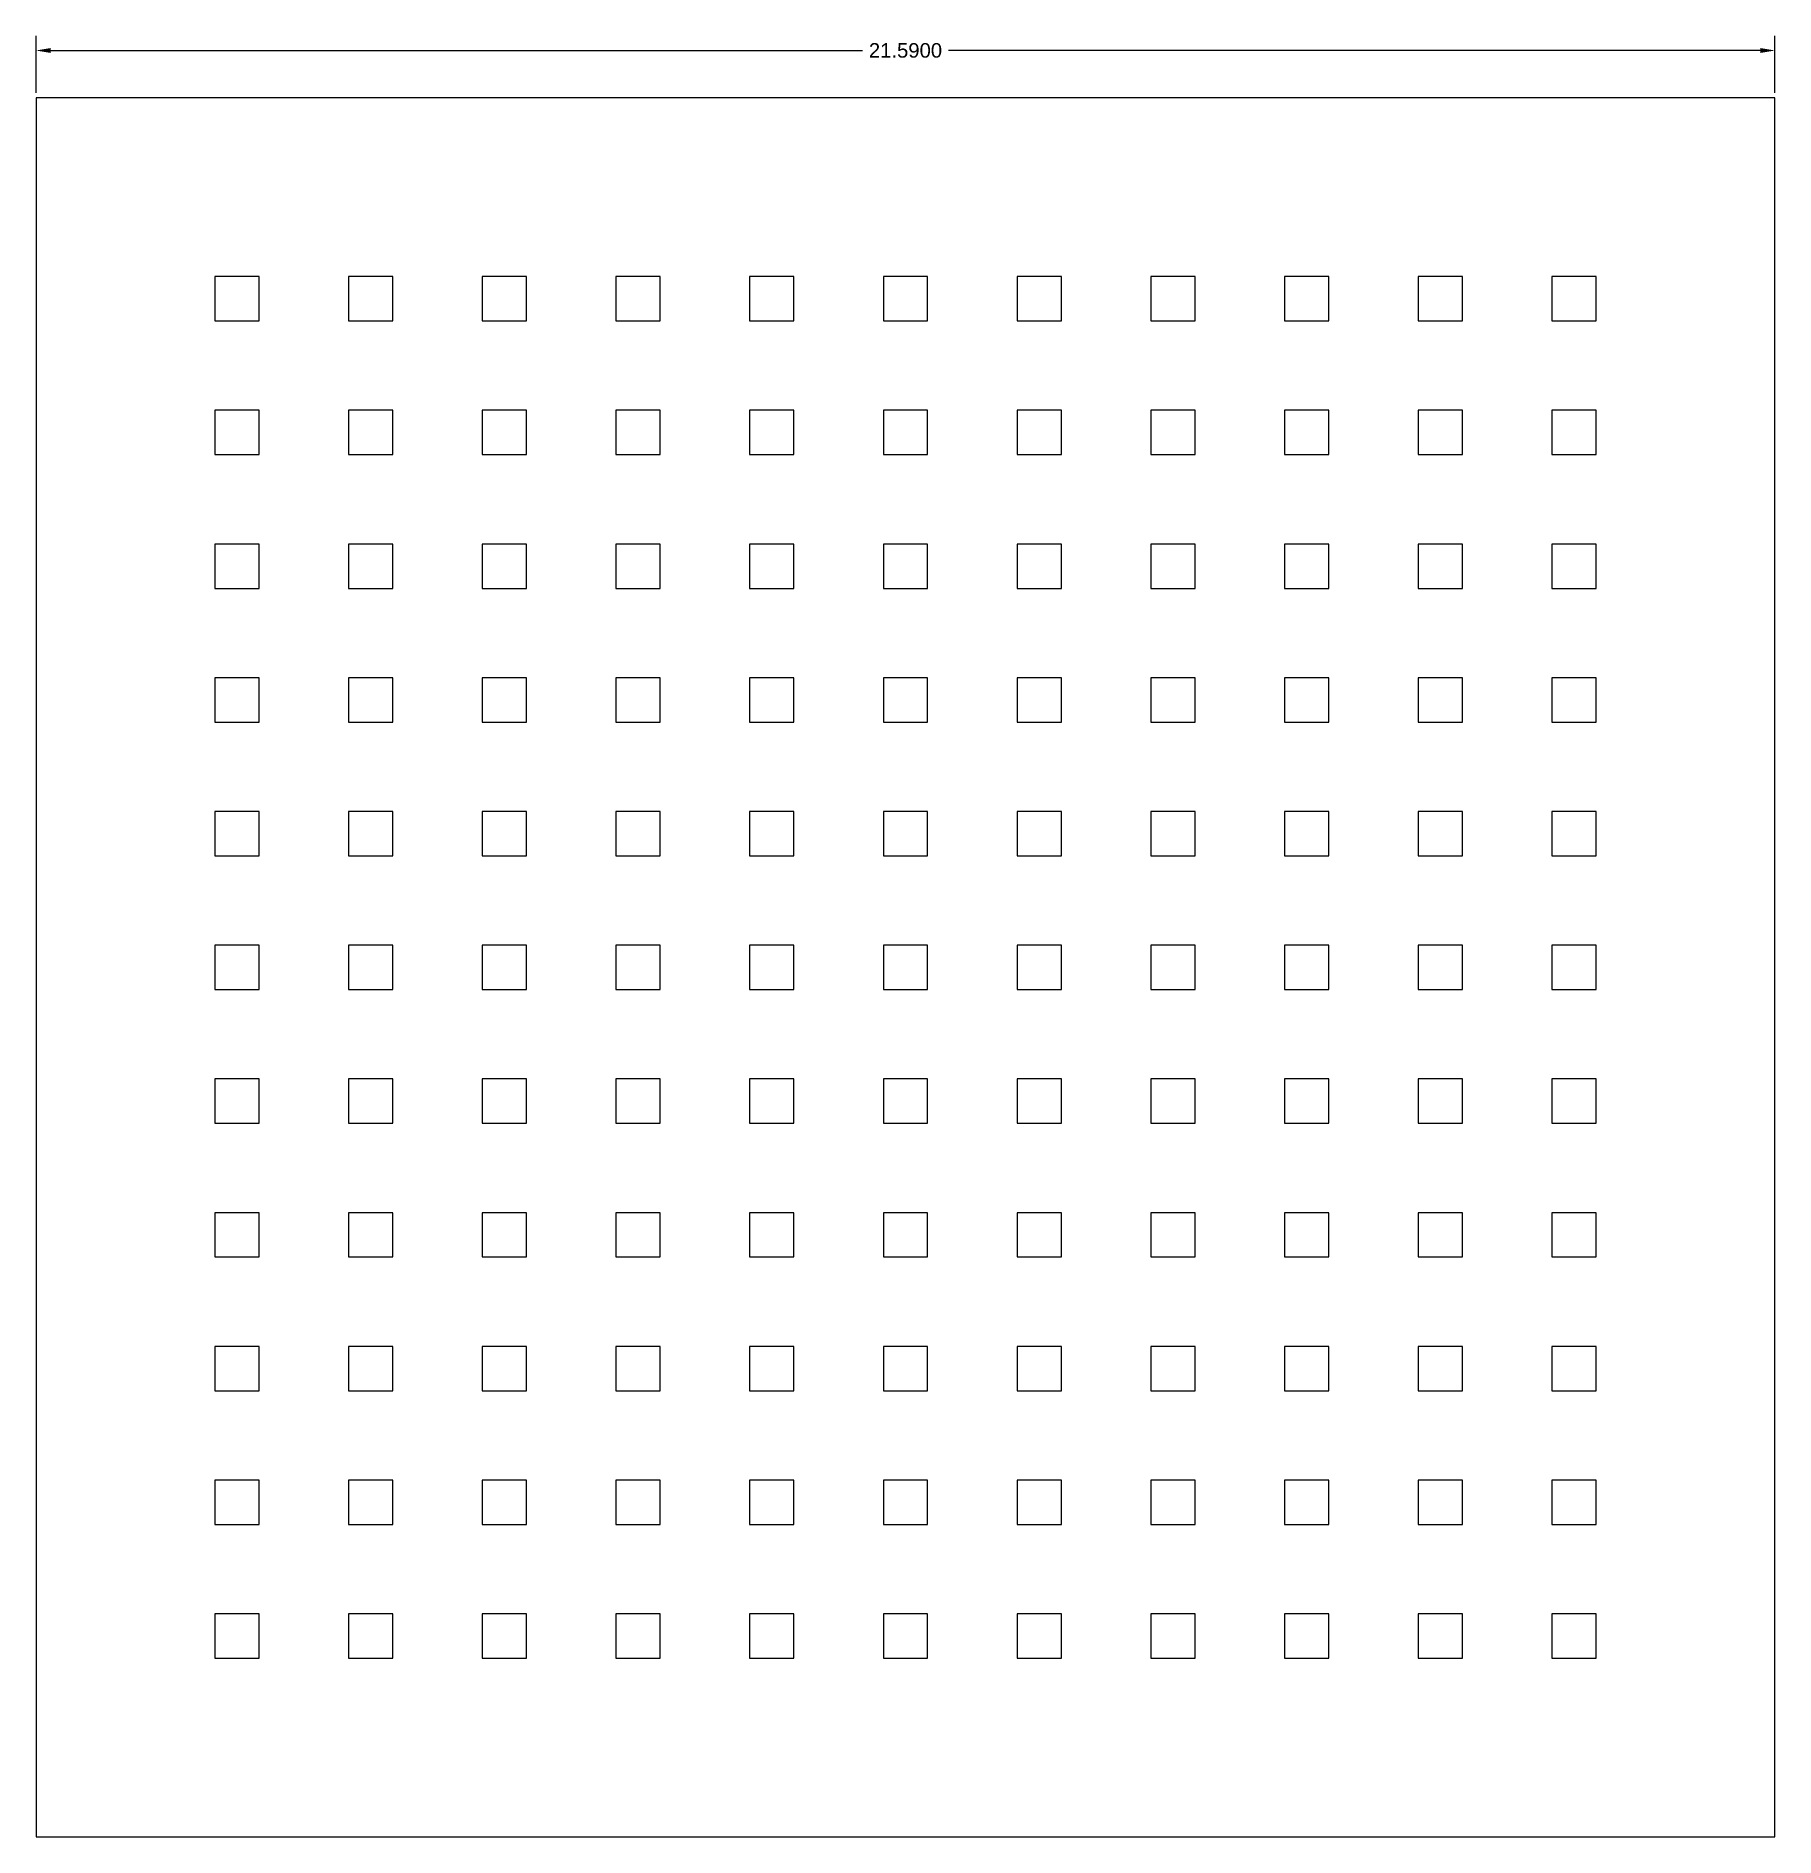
# Model space of a CAD drawing. Header units: centimetres. Extents: x 0 to 21.6, y 0 to 22.4.
import ezdxf

# ---------------------------------------------------------------- set-up
doc = ezdxf.new("R2010")
doc.units = ezdxf.units.CM
doc.header["$MEASUREMENT"] = 0
doc.styles.get("Standard").update_dxf_attribs({"font": 'arial.ttf'})
doc.dimstyles.get("Standard").update_dxf_attribs({"dimtxt": 0.18, "dimasz": 0.18, "dimexe": 0.18, "dimexo": 0.0625, "dimgap": 0.09, "dimtad": 0, "dimtih": 1, "dimtoh": 1, "dimdec": 4, "dimzin": 0, "dimdsep": 46, "dimtxsty": 'Standard', "dimcen": 0.09, "dimadec": 0, "dimazin": 0, "dimtfac": 1, "dimtdec": 4, "dimtofl": 0, "dimtmove": 0, "dimatfit": 3, "dimfxl": 1, "dimtolj": 1, "dimtzin": 0, "dimarcsym": 0})

# ---------------------------------------------------------------- blocks, each defined once
blk = doc.blocks.new('*U1')
blk.add_lwpolyline([(-8.575, -8.575), (-8.025, -8.575), (-8.025, -8.025), (-8.575, -8.025)], close=True)
blk = doc.blocks.new('*U2')
at = {"color": 0, "linetype": 'ByBlock', "lineweight": -2, "transparency": 16777216}
for p in [(0, 16.6), (1.66, 16.6), (3.32, 16.6), (4.98, 16.6), (6.64, 16.6), (8.3, 16.6), (9.96, 16.6), (11.62, 16.6), (13.28, 16.6), (14.94, 16.6), (16.6, 16.6), (0, 14.94), (1.66, 14.94), (3.32, 14.94), (4.98, 14.94), (6.64, 14.94), (8.3, 14.94), (9.96, 14.94), (11.62, 14.94), (13.28, 14.94), (14.94, 14.94), (16.6, 14.94), (0, 13.28), (1.66, 13.28), (3.32, 13.28), (4.98, 13.28), (6.64, 13.28), (8.3, 13.28), (9.96, 13.28), (11.62, 13.28), (13.28, 13.28), (14.94, 13.28), (16.6, 13.28), (0, 11.62), (1.66, 11.62), (3.32, 11.62), (4.98, 11.62), (6.64, 11.62), (8.3, 11.62), (9.96, 11.62), (11.62, 11.62), (13.28, 11.62), (14.94, 11.62), (16.6, 11.62), (0, 9.96), (1.66, 9.96), (3.32, 9.96), (4.98, 9.96), (6.64, 9.96), (8.3, 9.96), (9.96, 9.96), (11.62, 9.96), (13.28, 9.96), (14.94, 9.96), (16.6, 9.96), (0, 8.3), (1.66, 8.3), (3.32, 8.3), (4.98, 8.3), (6.64, 8.3), (8.3, 8.3), (9.96, 8.3), (11.62, 8.3), (13.28, 8.3), (14.94, 8.3), (16.6, 8.3), (0, 6.64), (1.66, 6.64), (3.32, 6.64), (4.98, 6.64), (6.64, 6.64), (8.3, 6.64), (9.96, 6.64), (11.62, 6.64), (13.28, 6.64), (14.94, 6.64), (16.6, 6.64), (0, 4.98), (1.66, 4.98), (3.32, 4.98), (4.98, 4.98), (6.64, 4.98), (8.3, 4.98), (9.96, 4.98), (11.62, 4.98), (13.28, 4.98), (14.94, 4.98), (16.6, 4.98), (0, 3.32), (1.66, 3.32), (3.32, 3.32), (4.98, 3.32), (6.64, 3.32), (8.3, 3.32), (9.96, 3.32), (11.62, 3.32), (13.28, 3.32), (14.94, 3.32), (16.6, 3.32), (0, 1.66), (1.66, 1.66), (3.32, 1.66), (4.98, 1.66), (6.64, 1.66), (8.3, 1.66), (9.96, 1.66), (11.62, 1.66), (13.28, 1.66), (14.94, 1.66), (16.6, 1.66), (0, 0), (1.66, 0), (3.32, 0), (4.98, 0), (6.64, 0), (8.3, 0), (9.96, 0), (11.62, 0), (13.28, 0), (14.94, 0), (16.6, 0)]:
    blk.add_blockref('*U1', p, dxfattribs=at)
blk = doc.blocks.new('*D3')
at = {"color": 0, "lineweight": -2, "transparency": 16777216}
for p, q in [((0, 21.652), (0, 22.357)), ((21.59, 21.652), (21.59, 22.357)), ((0.18, 22.177), (10.26, 22.177)), ((21.41, 22.177), (11.33, 22.177))]:
    blk.add_line(p, q, dxfattribs=at)
at = {"color": 0, "transparency": 16777216}
for points in [[(0.18, 22.207), (0.18, 22.147), (0, 22.177)], [(21.41, 22.207), (21.41, 22.147), (21.59, 22.177)]]:
    blk.add_solid(points, dxfattribs=at)
at = {"layer": 'Defpoints', "color": 0, "transparency": 16777216}
for p in [(21.59, 22.177), (0, 21.59), (21.59, 21.59)]:
    blk.add_point(p, dxfattribs=at)
at = {"color": 0, "transparency": 16777216, "insert": (10.795, 22.177), "char_height": 0.18, "attachment_point": 5}
blk.add_mtext('\\A1;21.5900', dxfattribs=at)

msp = doc.modelspace()

# ---------------------------------------------------------------- linework, layer by layer
msp.add_lwpolyline([(0, 0), (21.59, 0), (21.59, 21.59), (0, 21.59)], close=True)

# ---------------------------------------------------------------- block references
msp.add_blockref('*U2', (10.795, 10.795))

# ---------------------------------------------------------------- dimensions: what is measured, and where the dimension line sits
dim = msp.add_linear_dim(base=(21.59, 22.17652), p1=(0, 21.59), p2=(21.59, 21.59), dimstyle='Standard')
dim.commit()
dim.dimension.update_dxf_attribs({"geometry": '*D3', "text_midpoint": (10.795, 22.17652)})

doc.saveas('drawing.dxf')
